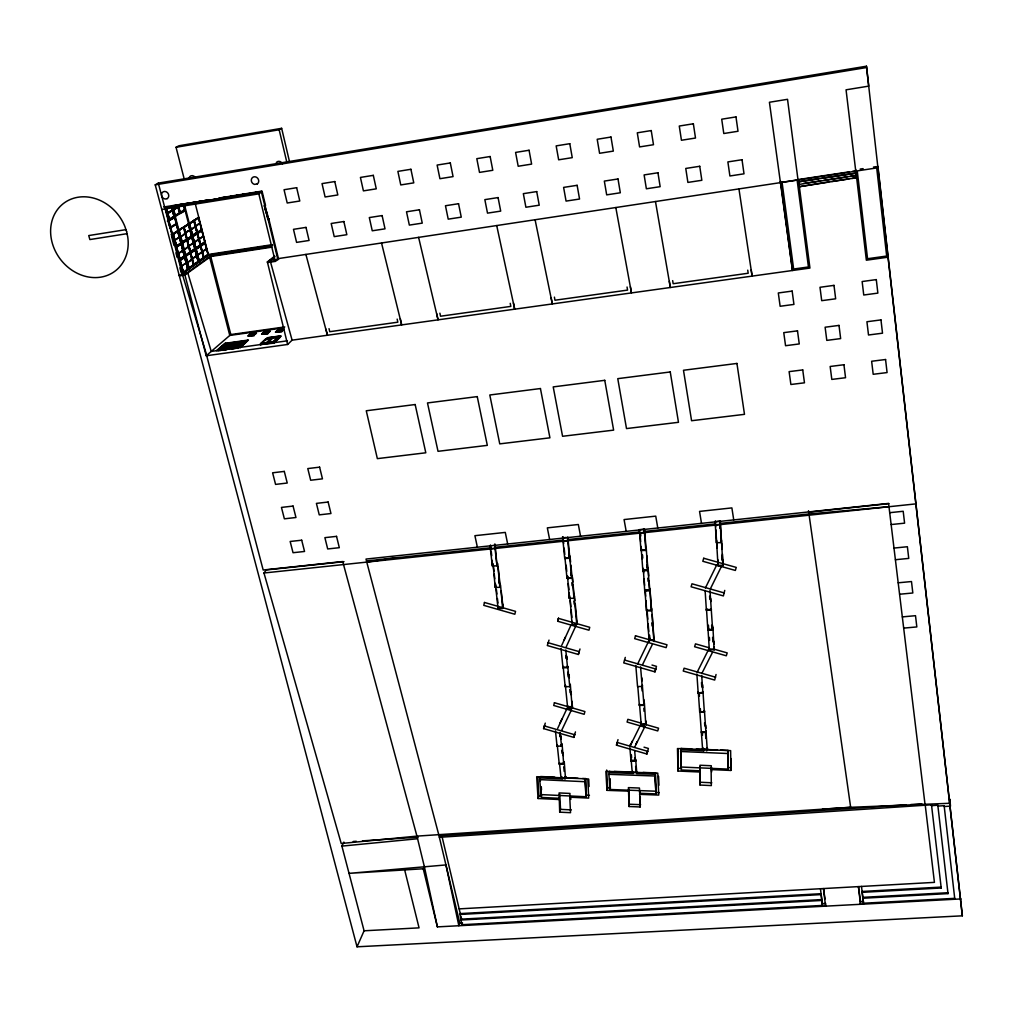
<?xml version="1.0" encoding="UTF-8"?>
<svg xmlns="http://www.w3.org/2000/svg" width="1013" height="1013" viewBox="0 0 1013 1013"><rect width="100%" height="100%" fill="white"/><g stroke="black" fill="none" stroke-linecap="round" stroke-linejoin="round"><path stroke-width="1.5" d="M862.177 892.339L862.19 891.453L941.166 887.097L941.216 887.996L862.177 892.339L863.545 903.229L954.753 898.341L954.816 899.253L944.141 805.677L937.861 806.095L937.81 805.234L931.542 805.652L931.491 804.803L439.376 837.308L440.022 835.725L906.091 804.841M863.532 904.128L861.506 886.438M860.506 901.595L860.48 904.292L858.442 886.616L860.506 901.595L863.557 901.431M962.35 915.828L866.47 66.2L158.307 183.112L155.23 184.847L357.032 946.8L962.35 915.828L877.929 166.385L877.942 167.158M849.438 171.817L798.092 179.592L798.839 184.48L856.327 175.439L850.122 176.376M822.531 906.318L820.454 888.73M821.15 894.593L821.188 893.707L460.282 913.587L459.978 914.46L461.89 924.717L822.569 905.419L821.15 894.593L459.978 914.46M711.113 769.576L711.278 765.739L699.945 765.246L700.059 785.05L711.341 785.582L711.113 769.576L730.829 770.45L731.133 758.56M691.752 748.886L681.116 748.442L681.192 767.031L727.954 769.108L728.018 750.43L720.509 750.114M699.78 710.746L702.629 749.671L707.251 749.683L707.454 748.531L706.542 749.303L703.529 748.911M700.059 785.05L700.274 766.79M700.046 770.804L681.255 769.969L680.837 749.823L703.668 750.798L703.908 749.405L696.311 749.088M705.276 731.766L702.174 731.766M702.629 749.671L702.781 747.835M701.477 731.386L701.275 732.526L705.922 732.526L706.112 731.386M715.583 677.216L684.104 668.2L683.243 671.037L714.697 680.052L716.064 674.493M703.782 711.05L703.655 711.797L700.54 711.797L700.325 708.669M698.299 691.841L699.692 712.177L704.364 712.164L704.567 711.05M713.431 649.067L710.252 649.092M798.497 181.846L855.998 173.16L821.809 178.326M707.96 628.744L709.328 649.814L714.102 649.764L714.292 648.7M724.295 592.947L691.98 583.792L691.094 586.78L723.383 595.923L724.751 590.402M696.881 674L698.198 693.259L702.908 693.234L703.111 692.132M699.692 712.177L699.894 711.05M712.949 627.642L714.102 649.764M706.479 608.864L707.872 630.149L712.671 630.099L712.671 626.009M709.328 649.814L709.531 648.738M712 629.402L708.809 629.44M722.813 561.164L722.991 560.189L722.991 564.152M698.198 693.259L698.413 692.158M715.887 529.862L718.014 565.735L722.915 565.647L722.459 553.984M711.417 609.168L711.227 610.193L706.39 610.257L705.111 590.516M707.872 630.149L708.872 629.098M699.831 772.02L678.014 771.032L678.115 748.696M718.014 565.735L718.204 564.748M710.62 609.18L710.48 609.864L707.264 609.902L707.403 609.218M721.433 541.221L721.623 540.258M718.812 521.189L715.115 521.581L716.419 542.715L721.357 542.601L721.547 541.638L720.724 541.664M717.9 561.265L718.103 560.278M706.39 610.257L706.593 609.231M716.508 541.322L716.698 540.36M716.419 542.715L716.622 541.752M639.71 793.483L639.456 788.038L628.402 787.62L629.111 806.525L640.127 806.956L639.76 793.28L656.006 793.901L655.487 772.881L643.065 772.438M656.006 793.901L654.816 775.996L655.487 772.881M780.187 182.669L780.529 181.137L792.483 270.496L769.424 102.262L787.532 99.312L798.016 179.972M640.292 797.092L640.127 806.956L639.836 800.979M618.006 739.629L616.474 745.163L646.914 754.014L648.383 748.455L644.027 747.189M646.914 754.014L647.573 751.14M636.848 772.21L636.519 773.615L655.183 774.287L655.842 791.216L610.155 789.482L608.876 774.325L609.687 771.235M629.111 806.525L628.921 789.089M639.494 703.972L641.166 724.042L645.762 724.042L646.028 722.927M646.345 723.826L646.079 724.953L646.117 721.117M629.858 747.695L631.023 761.143L635.556 761.168L635.835 760.016M625.287 657.399L623.729 662.895L654.98 671.872L656.462 666.351L651.992 665.06M634.986 760.396C627.503 759.497 635.695 762.776 634.936 759.737M635.683 759.75L636.772 772.463L632.251 772.438L632.53 771.273M641.166 724.042L641.432 722.927M654.98 671.872L655.639 669.175M644.382 702.857L645.762 724.042M637.81 686.662L639.368 705.39L643.989 705.377L643.875 699.59M631.023 761.143L631.302 759.991M639.368 705.39L639.646 704.276M629.719 746.049L629.997 744.91M646.674 609.509L649.105 640.127L653.828 640.077L654.094 639.026M635.797 665.427L637.544 686.51L642.191 686.497L642.47 685.408M654.436 640.469L654.17 641.52L652.182 614.549M653.955 638.684L654.221 637.633M557.77 621.058L558.505 618.259M649.105 640.127L649.13 636.025M649.498 637.684L649.46 641.571M549.021 640.102L547.299 645.534L578.347 654.461L579.233 651.828M628.301 791.115L606.977 790.355L607.635 787.81L606.698 770.032M651.701 608.433L653.828 640.077M644.838 589.541L646.547 610.902L651.308 610.839L651.574 609.826L650.143 591.516M574.713 734.59L573.839 737.401L543.588 728.6L545.273 723.117M650.688 610.168L647.522 610.219M578.347 654.461L579.993 648.991M646.547 610.902L646.091 600.734M649.903 588.464L651.308 610.839M643.648 572.978L643.28 568.356L644.711 590.934L649.498 590.858L649.776 589.857M573.839 737.401L575.46 731.893M648.978 589.87L645.598 590.579L645.788 589.921M644.711 590.934L644.99 589.933M582.665 778.465L585.767 778.604L586.109 796.75L541.157 794.597L539.676 779.605L540.701 776.528L554.782 777.186M648.079 568.268L649.498 590.858M641.039 546.425L642.862 570.724L647.674 570.636L647.953 569.648L646.864 555.795M647.155 569.661L646.965 570.319L643.141 569.737L642.862 570.724M585.375 780.01L586.109 796.75L584.881 781.707L585.767 778.604M616.474 745.163L617.259 742.466L647.712 751.317M645.332 549.477L645.142 550.122L641.292 549.565L641.001 550.528L645.851 550.426L646.129 549.464L644.521 529.014M646.256 548.084L647.674 570.636M569.749 797.193L569.977 793.445L559.087 792.926L559.695 812.16L570.534 812.692L569.749 797.193L588.68 798.105L587.806 778.921L536.687 776.718L538.042 798.51L559.011 799.523M641.14 549.147L641.432 548.185M559.695 812.16L560.531 809.362L559.733 794.369M564.925 778.402L561.974 778.389L564.925 778.402L564.937 777.06M559.442 762.726L561.012 777.807L565.444 777.832L565.798 776.68L564.823 777.44M565.14 779.073L565.571 777.68L578.005 778.25M562.608 777.541L562.177 778.934L540.246 777.921L540.41 780.947M564.241 761.611L565.444 777.832M557.226 744.707L559.265 764.144L563.709 764.157L564.076 763.017M559.265 764.144L559.619 762.992M560.911 745.745L561.151 744.986M562.063 743.593L563.709 764.157M555.453 730.854L557.049 746.112L561.531 746.125L561.898 744.998M565.368 685.282L567.571 707.023L572.117 707.023L572.472 705.922M557.049 746.112L557.416 744.986M567.571 707.023L567.926 705.934M538.042 798.51L538.954 795.749L537.84 776.971M570.294 684.18L572.117 707.023M563.139 666.351L565.191 686.675L569.762 686.649L570.129 685.573M565.191 686.675L565.558 685.598M567.153 666.655L566.913 667.364L563.975 667.035M561.025 648.523L562.962 667.744L567.559 667.719L567.926 666.655M543.588 728.6L544.551 725.815M562.962 667.744L563.329 666.681M573.675 624.464L576.777 624.426L577.144 623.4L575.219 603.52M461.89 924.717L462.51 922.982L459.788 923.134L458.851 925.743L445.948 864.925L349.042 873.358L423.231 868.774L424.27 866.28L416.938 836.118L342.711 561.544L263.177 570.015L205.778 352.182L182.251 273.801L158.307 183.112M574.118 596.885L574.485 595.885L574.928 600.468M567.824 579.069L567.533 576.017L569.243 598.328L573.94 598.252L574.308 597.252M569.787 595.948L571.965 622.957M569.243 598.328L569.167 592.757M564.887 557.061L566.976 578.372L571.699 578.296L572.066 577.309L570.889 565.14M572.244 575.941L573.94 598.252M566.976 578.372L568.141 577.372M569.635 556.973L570.002 556.01L570.598 562.101M562.57 536.675L564.71 558.429L569.458 558.34L569.825 557.378M568.964 556.669L569.217 556.023M564.71 558.429L565.089 557.467M357.032 946.8L364.085 930.795L341.9 846.108L343.888 842.094M495.319 583.374L498.029 608.509L502.638 608.446L503.081 607.445M503.094 604.33L502.98 608.18M502.017 608.129L502.309 607.458M498.029 608.509L498.485 607.509M564.114 639.912L565.431 637.05M561.772 645.256L570.952 625.186M566.09 647.142L575.954 625.654M500.523 584.982L502.638 608.446M493.04 563.608L495.205 587.401L499.84 587.325L500.295 586.337L498.041 566.571M495.433 586.033L495.889 585.058M495.205 587.401L495.674 586.413M559.974 723.168L561.886 719.091M557.694 728.36L567.255 707.948L571.484 709.796L561.62 730.449M497.687 563.519L499.84 587.325M489.988 545.564L492.343 565.938L497.003 565.849L495.091 544.133L494.635 545.07M492.343 565.938L492.28 560.366M637.608 664.059L648.675 641.166M642.571 664.604L652.372 644.407M705.377 587.971L716.622 565.165M632.289 741.085L629.985 746.29L640.723 724.561L644.964 726.422L634.872 746.784M710.493 588.578L721.775 565.786M635.822 744.276L637.164 741.567M697.172 672.201L708.707 649.282M702.199 672.746L712.405 652.537M416.938 836.118L341.216 843.5L263.962 573.003L266.343 569.914L343.989 561.645M271.585 246.539L210.577 255.884L184.759 274.396L206.209 355.766L287.616 344.471L292.099 340.165L809.944 268.065L798.459 179.757M266.178 338.975L279.157 337.063L280.398 335.911L280.588 336.671M273.966 342.685L281.082 336.012L267.483 337.911M273.839 343.002L278.968 338.19L278.676 337.025L272.37 337.911L266.938 343.154L272.028 337.962L266.938 343.154M280.158 337.342L274.067 343.065L273.548 341.837L278.676 337.025M277.727 337.354L273.219 341.571L268.28 342.267M281.627 331.124L283.602 329.415L277.752 330.238L275.865 331.973L281.829 331.517M281.893 331.251L283.995 329.288L277.537 330.2L275.409 332.163L281.981 331.618M267.293 343.103L272.826 338.051M271.079 338.291L266.52 342.508L261.595 343.192M276.093 331.897L277.866 330.263M260.797 344.813L260.506 343.648L265.735 338.836L272.028 337.962M280.398 335.911L267.483 337.709L260.214 344.597L272.535 343.28M267.799 333.062L269.813 331.352L263.988 332.175M268.052 333.188L270.205 331.226L263.773 332.137L261.595 334.1L268.154 333.568M264.089 332.201L262.063 333.91L268.002 333.467L265.077 333.872M225.494 343.255L217.301 350.371L239.891 347.231L247.83 340.127M254.022 334.999L256.086 333.29L250.274 334.113M250.376 334.138L248.312 335.847L254.136 335.037L256.466 333.163L250.059 334.075L247.843 336.037L254.377 335.506L251.313 335.81M228.432 348.827L236.295 342.128M228.533 349.206L229.951 347.484M216.44 350.701L224.911 343.344L248.426 340.051L240.334 347.763M206.209 355.766L230.812 334.556L284.78 326.933M274.865 256.732L267.521 262.57L275.27 261.392L278.588 259.227L268.926 219.403L267.901 219.568M287.616 344.471L267.369 261.911L274.713 256.086M268.141 219.53L269.179 218.783M287.439 340.811L211.248 351.422L187.81 272.953L181.504 273.915L208.488 255.099L195.154 203.309M189.152 267.761L193.166 264.862M199.333 260.518L203.309 257.695M187.912 269.053L183.29 272.231L180.124 260.151L184.657 257.061L187.886 269.053L184.657 257.061M185.886 256.213L190.267 253.187L193.382 265.102L189.114 268.179L186.101 256.454M198.206 261.721L193.724 264.798L190.33 252.781M208.121 254.656L203.765 257.644L200.751 245.893L205.019 242.993L208.121 254.656L205.006 243.335M188.329 269.471L183.226 273.004L172.906 233.914M186.582 239.473L182.175 242.424L186.683 239.461L183.53 227.406L179.01 230.293L188.621 223.848L178.693 230.179L188.874 268.977L198.586 262.152M196.611 255.643L192.356 258.581M197.763 254.795L201.676 252.009M192.318 258.999L196.497 256.074M190.634 252.883L195.028 249.894L198.193 261.721M200.637 245.754L195.75 249.008L200.397 246.184L203.512 257.935L199.118 260.961L196.129 249.464L200.27 246.615M204.677 241.879L200.637 244.614L199.32 239.195M184.518 256.175L179.871 259.277L176.693 247.134L181.251 244.12L184.505 256.175L181.175 244.133M182.505 243.285L186.911 240.334L190.039 252.313L185.746 255.327L182.631 243.551C188.291 234.547 191.229 248.919 184.163 249.059M204.892 242.12L200.511 245.045L197.548 233.218L201.777 230.394L204.892 242.12L201.954 230.698L197.763 233.459M178.415 253.364L182.884 250.325L184.214 255.934L180.01 258.834L178.554 253.275M194.42 242.474L198.561 239.65M199.118 239.296L203.208 236.523M161.751 209.476L258.822 193.863L261.468 192.052M187.278 240.043L191.71 237.118L194.889 249.021L190.571 251.996L186.974 239.929M182.391 241.968L186.468 239.207M196.763 232.382L192.723 235.079M191.482 236.257L187.038 239.169L191.584 236.232L188.291 224.291L183.986 227.115L187.24 239.144M198.51 217.706L201.638 229.495L197.408 232.319L194.255 220.454M176.617 246.222L181.124 243.221L177.832 231.103L181.112 243.221L176.617 246.222L173.312 234.016L177.832 231.103M196.991 232.635L192.508 235.523L196.889 232.648L193.736 220.771L189.507 223.556L192.609 235.51L189.494 223.898L193.774 221.176M195.876 226.152L199.789 223.544M179.478 237.346L174.894 240.322L176.655 245.792L180.884 242.968L179.352 237.435M171.159 234.775L172.349 234.003M172.4 234.155L178.237 230.382L177.516 230.495M171.919 234.661L178.478 230.622L174.894 216.997L171.741 218.643M189.507 223.556L198.751 217.288L189.304 223.417M220.467 198.13L218.935 198.586M175.73 223.696L176.452 223.582L169.728 227.507L169.905 228.191L176.629 224.253L175.907 224.367M206.703 200.827L212.717 200.346M166.195 207.437L169.488 220.176L167.335 221.075L174.894 216.997M168.095 221.315L174.844 217.44L174.122 217.554M175.388 215.376L179.529 212.768M171.59 207.298L174.109 216.567L169.551 219.403L166.601 208.577M177.718 205.639L179.744 213.021L175.35 215.794L172.919 206.639M168.285 220.923L174.515 217.035M172.792 207.817L175.097 216.592L185.113 210.438L183.416 204.702M178.668 206.829L180.327 212.299L184.417 209.729M172.362 210.286C160.447 215.921 176.173 211.945 171.412 207.564M173.616 209.526L178.199 206.753L173.742 209.438M178.579 206.487C177.11 217.352 187.912 211.869 183.328 205.576M184.277 179.225L176.034 147.29L279.17 129.765L281.652 128.322L289.541 161.801M176.034 147.29L178.896 145.796L281.652 128.322M184.404 204.537L199.244 261.683L198.561 262.177L183.606 204.664M172.641 206.462L189.038 268.964L188.291 269.496L171.83 206.804M155.23 184.847L866.444 67.554M163.612 206.994L207.386 200.245L204.487 200.498M179.162 204.715L182.53 204.044M185.278 203.727L194.838 202.271M198.485 201.46L201.663 201.043M222.683 197.56L227.001 196.978M229.85 196.509L232.711 196.053M236.054 195.395L239.093 194.901M242.12 194.42L245.159 193.926M254.921 192.47L257.809 192.001M173.666 205.69L176.87 205.17M179.795 204.702L182.91 204.208M185.886 203.714L196.661 201.98M199.042 201.587L202.79 200.979M204.601 200.688L212.375 199.65M223.265 197.687L227.482 197.003M230.28 196.547L233.091 196.104M236.105 195.61L239.157 195.116M242.183 194.635L252.617 192.951M255.441 192.495L258.277 192.027M206.158 200.65L219.264 198.535M164.79 207.652L261.481 192.09M217.795 199.523L213.376 200.232L213.173 199.46L219.074 198.497L219.277 199.282M206.69 201.384L212.578 200.435M213.237 200.321L217.656 199.612M178.073 207.184L173.919 209.767M174.109 216.567L171.374 206.855M264.393 205.981L265.267 205.766M125.954 229.647L88.739 235.56L89.866 239.562L127.056 233.674M198.383 218.124L194.458 220.707M176.021 223.911L176.693 223.822L169.817 227.849M188.367 224.633L184.176 227.431M266.786 212.072L266.001 212.629L266.951 212.477L268.648 219.454M266.292 212.945L267.166 212.73M199.954 223.86C193.42 223.126 195.775 237.498 201.346 229.267M195.104 226.633L191.14 229.28M195.268 226.963L191.305 229.609M177.807 230.711L178.478 230.622M179.314 230.546C184.759 221.986 187.949 236.206 180.77 236.105M177.819 231.458L173.54 234.282M177.718 231.534L179.263 237.093M189.684 230.204L185.607 232.965M189.849 230.521C183.125 229.786 185.556 244.45 191.28 236.004M171.691 234.269L173.312 234.016M201.625 229.508L198.497 218.048M267.951 219.125L268.686 219.011M171.539 234.358L172.261 234.244M268.559 219.099L267.825 219.213L266.216 212.591M171.628 234.699L172.349 234.585L168.728 220.859M201.815 229.976L192.635 236.232M185.024 233.699L180.934 236.422M196.991 233.914L192.812 236.7L195.826 248.261L200.257 245.298L197.029 233.497L192.749 236.358L195.914 248.236M179.174 237.105L175.008 239.878M191.774 236.725L182.302 243.145M191.698 237.473L187.582 240.284M203.246 236.105L199.156 238.878M198.396 239.334L194.458 242.056M181.314 243.702L176.566 246.982M193.014 243.006L189.013 245.766M193.179 243.335L188.975 246.197M205.069 242.588L195.952 248.97M176.908 247.387C182.568 238.283 185.772 252.718 178.453 252.933M204.905 243.411L201.03 246.134M189.102 246.108L190.609 251.579L194.597 248.78M188.393 246.59L184.341 249.388M199.954 245.07L196.041 247.818M195.091 249.489L185.696 256.086M194.914 250.325L190.925 253.123M206.285 248.767L202.423 251.515M206.449 249.084L202.397 251.933M189.824 252.072L185.784 254.896M202.511 251.844L203.904 257.226L207.83 254.428M201.84 252.326L197.928 255.111M184.708 256.656L179.997 260.012M186.075 256.53C191.406 247.147 194.635 262.101 187.468 261.962M208.323 254.478L272.421 244.639M272.573 245.26L208.298 255.124L199.244 261.683M180.39 260.455L184.847 257.378L186.063 263M192.445 258.91L193.952 264.355L197.902 261.493M191.748 259.404L187.722 262.278M271.737 247.172L210.742 256.504L184.923 275.029L179.339 275.878M185.974 263.013L181.884 265.925M181.973 266.267C184.214 283.931 193.483 254.263 181.846 266.356M860.151 169.07L863.114 168.627M873.485 167.056L876.448 166.601M852.553 171.336L855.668 170.868M274.574 259.163L269.939 259.872L292.099 340.165M179.174 275.232L184.759 274.396M267.369 261.911L275.118 260.746L277.663 258.695L855.656 171.248L855.706 169.741L866.356 260.202L888.186 257.163M800.055 181.606L818.707 178.794M803.562 183.391L820.631 180.821M823.734 180.352L847.007 176.844M828.761 181.909L799.257 186.721L856.643 177.706L851.996 178.415M831.863 181.441L848.907 178.883M396.476 557.77L366.757 562.101L366.022 559.062L888.578 503.423L925.008 804.284M283.83 327.807L229.774 335.442L209.501 256.656M223.645 344.863L229.141 344.293M229.381 344.065L234.687 343.318M240.575 342.495L246.096 341.913M227.798 345.446L233.167 344.889M233.408 344.661L238.726 343.914M244.5 343.103L239.081 344.065M220.454 347.636L243.133 344.572M218.846 349.029L241.398 345.889M260.506 343.648L266.837 342.761M267.191 342.723L273.548 341.837M227.191 349.396L222.784 349.612L231.002 342.875M231.508 348.801L234.484 348.383L242.17 341.305M237.232 348.003L239.891 347.231M218.023 350.865L220.999 350.46M223.974 350.042L226.95 349.624M231.407 349.004L235.864 348.383M562.684 537.827L566.229 537.447M642.964 529.267L639.342 529.66L641.001 550.528M888.895 503.638L809.108 512.135L808.956 513.958L720.446 523.366L720.243 524.303L715.317 524.835L715.52 523.886L644.711 531.407L644.433 532.357L639.596 532.863M639.887 531.914L568.103 539.549L567.723 540.486L562.987 540.993L563.38 540.043L495.458 547.261L494.99 548.21L490.355 548.691L490.824 547.754L367.567 560.847L366.757 562.101L438.743 834.674L459.788 923.134M263.962 573.003L916.056 503.854M889.693 512.692L903.191 511.274L904.596 523.164L891.136 524.557M893.998 548.071L907.382 546.729L908.75 558.404L895.416 559.72M341.9 846.108L417.571 838.751M898.214 582.804L911.485 581.538L912.827 592.985L899.607 594.238M888.971 506.728L808.956 513.958L808.501 510.704M902.355 616.892L915.511 615.689L916.828 626.933L903.723 628.111M416.925 836.118L850.654 807.31L950.181 803.258M822.404 809.184L850.654 807.31L809.159 515.402M353.182 841.486L356.285 841.284M362.477 840.866L418.242 837.169M910.814 804.537L921.83 803.803M459.168 908.876L934.429 882.374L925.249 805.221M461.092 919.158L821.885 899.569M862.861 897.341L947.953 892.719L948.016 893.618L862.861 898.24M460.776 920.019L821.847 900.456M822.657 903.621L825.671 903.469L825.557 906.154L823.48 888.566L825.013 898.987M364.085 930.795L419.053 927.857L404.668 869.926M423.231 868.774L437.388 926.882L960.982 898.924M642.001 549.869L645.23 549.806M568.913 557.707L565.621 558.1L568.787 558.036L568.736 554.288M496.687 564.899L497.472 564.887M718.888 565.393L722.168 565.33M643.85 570.053L647.054 569.99M567.888 578.03L571.028 577.98M645.699 590.25L648.89 590.199M707.327 609.56L710.556 609.522M649.371 639.076L650.156 639.064M649.979 639.773L653.132 639.735M568.445 706.656L571.471 706.656M568.014 708.34L572.548 708.328L572.282 705.618M644.547 724.953L641.482 724.953L641.254 722.244M702.832 748.518L703.592 748.531L703.668 750.798M614.22 771.4L632.327 772.045M609.32 772.628L633.492 773.501M608.876 774.325L654.816 775.996M607.635 787.81L610.56 787.924M656.285 792.533L659.248 792.647M639.507 794.344L658.741 795.078L657.766 773.134L605.863 771.349L606.977 790.355M629.643 804.246L640.634 804.677M717.508 749.987L706.998 749.531L706.757 750.924L706.707 747.607M680.508 751.494L727.562 753.507M731.221 767.689L728.182 767.55L727.954 769.108L728.018 750.43M678.558 768.285L681.546 768.424M700.54 782.264L711.784 782.783M539.676 779.605L584.881 781.707M586.552 795.192L589.452 795.332M538.954 795.749L541.828 795.889M559.379 798.307L541.322 797.434L540.739 787.012M560.531 809.362L571.357 809.894M709.075 647.738L695.488 643.863L694.614 646.737L726.296 655.791L727.195 652.904L713.608 649.029M624.54 660.058L655.816 669.036M548.046 642.698L579.107 651.625M641.026 723.13L627.87 719.319L627.085 722.054L657.728 730.93L658.551 728.195L643.939 723.978M544.31 725.903L574.586 734.704M305.901 254.428L327.414 335.24L325.971 329.136M173.109 233.889L183.416 272.966M166.183 208.425L169.298 220.201M168.968 221.1L170.602 227.292M170.779 227.976L182.669 273.079M165.195 207.665L168.538 220.328M167.993 220.973L169.399 226.266M171.552 236.282L173.945 245.311M175.933 252.845L177.123 257.353M179.909 267.888L181.099 272.408M178.339 206.221L180.238 213.477L177.908 205.601M179.225 230.559L182.365 242.386M171.628 206.829L175.186 219.796M176.617 225.253L188.089 269.521M224.797 348.307L230.192 347.75M223.696 345.053L229.267 344.179M224.506 348.345L219.036 349.105M222.24 346.319L227.849 345.636M222.1 346.433L227.558 345.674M196.066 249.135L199.219 260.949M188.431 223.886L198.383 262.19M229.432 344.255L234.725 343.508M227.988 345.522L233.294 344.775M225.279 343.673L247.628 340.545M239.207 343.951L244.551 343.293M238.777 344.103L233.459 344.851M236.586 342.09L228.824 349.168L230.382 347.32L235.991 347.041M235.155 343.356L240.625 342.685M236.118 346.927L241.575 345.965M235.029 343.47L240.334 342.723M210.577 255.884L230.812 334.556M234.18 348.421L241.879 341.356M246.222 341.799L240.765 342.571M219.34 198.852L219.137 198.029L262.05 191.102L265.533 205.436L264.304 205.626L265.609 211.021M267.483 337.709L267.673 338.481M265.735 338.836L266.026 340.001M279.157 337.063L279.347 337.836M381.534 242.981L401.667 324.907L400.325 318.829M258.822 193.838L275.27 261.392M265.051 205.512L268.356 219.492M261.265 191.229L277.815 259.353M264.52 205.892L265.748 210.919M279.17 129.765L286.742 161.852M442.149 837.131L460.282 913.587M460.928 916.271L461.561 918.956M418.61 237.371L438.047 319.842L436.755 313.726M329.022 328.643L329.744 331.694L397.843 322.185L397.159 319.095M424.27 866.28L437.388 926.882M496.712 225.557L514.68 309.168L513.477 302.976M477.376 547.21L474.907 535.687L505.284 532.407L507.678 543.981M439.895 313.169L440.541 316.221L510.831 306.395L510.223 303.318M535.092 219.758L552.313 303.925L551.173 297.797M549.628 539.511L547.337 527.862L578.334 524.506L580.55 536.219M554.402 297.126L554.972 300.228L627.566 290.098L627.047 287.008M615.815 207.538L631.454 292.909L630.403 286.704M626.186 531.356L624.071 519.568L655.74 516.136L657.779 528.001M655.474 201.536L670.327 287.502L669.34 281.361M701.49 523.341L699.552 511.4L731.88 507.906L733.741 519.91M672.67 280.614L673.164 283.716L748.176 273.244L747.733 270.154M738.946 188.912L752.102 276.118L751.215 269.889M931.491 804.803L941.216 887.996M856.314 175.819L846.058 89.815L868.723 86.13L866.47 66.2M937.81 805.234L948.016 893.618M501.194 590.972L502.904 605.951M498.827 580.272L499.181 583.311M494.547 544.336L497.003 565.849M496.408 589.553L496.927 594.036M497.446 598.531L497.965 603.026M493.217 565.14L493.913 571.218M494.268 574.257L494.787 578.816M490.507 545.032L490.862 548.096M491.216 551.161L491.748 555.77M950.181 801.929L949.852 799.08L950.498 806.12L944.205 806.525L944.141 805.677M561.987 777.047L562.088 778.009M561.873 777.427L561.974 778.389M562.987 752.558L563.304 755.546M560.949 735.843L561.265 738.895M563.735 766.892L564.203 771.412M560.113 732.386L561.531 746.125M561.696 750.316L562.012 753.305M560.961 744.72L561.025 745.365M559.645 733.539L559.961 736.59M571.079 691.942L571.383 695.045M572.003 701.262L572.307 704.364M569.04 674.633L569.344 677.76M566.887 656.297L567.191 659.26M567.736 666.326L569.762 686.649M565.786 649.953L567.559 667.719M569.762 689.562L570.078 692.664M566.963 666.326L567.039 667.01M567.711 672.227L568.192 676.912M565.735 655.525L566.026 658.488M570.243 600.532L570.838 606.648M571.129 609.699L571.876 617.348M568.28 583.627L568.875 589.718M572.117 621.311L572.396 624.16M566.166 565.229L566.761 571.307M563.063 536.877L563.722 543.5M564.178 548.16L564.785 554.364M576.777 621.26L577.055 624.097M572.396 577.461L572.839 582.032M573.13 585.071L576.777 624.426M567.875 537.181L571.699 578.296M573.902 601.152L574.194 604.204M567.419 537.321L569.458 558.34M570.838 572.763L571.129 575.802M571.801 582.703L572.104 585.742M635.632 766.423L636.113 772.071M634.644 757.787L634.898 760.776M631.365 754.85L631.618 757.8M631.15 759.725L632.251 772.438M634.657 750.696L635.556 761.168M641.849 677.874L642.103 680.888M642.318 685.079L643.989 705.377M640.583 666.909L642.191 686.497M643.812 708.226L644.065 711.316M641.9 687.84L642.153 690.967M643.711 529.039L643.964 532.18M649.612 635.176L649.865 638.241M647.066 610.029L647.801 619.196M648.155 623.78L648.763 631.428M642.533 554.972L642.774 558.049M645.243 590.072L645.724 596.163M640.533 532.889L640.786 536.029M644.129 579.145L644.623 585.311M642.039 555.884L642.293 558.961M640.039 533.838L640.672 541.702M648.206 569.812L648.687 575.979M649.054 580.601L649.65 588.312M651.802 622.894L652.043 625.958M644.179 529.141L645.851 550.426M646.788 565.039L647.028 568.128M647.826 578.195L648.067 581.285M705.694 725.169L705.909 728.284M705.998 731.095L707.251 749.683M704.453 710.746L705.922 732.526M702.617 684.737L702.807 687.7M702.997 691.816L704.364 712.164M701.705 675.456L702.908 693.234M705.504 733.817L705.82 738.464M704.579 722.813L704.795 725.928M701.49 682.509L701.794 686.953M702.3 732.26L702.515 735.362M699.249 693.031L699.464 696.159M639.583 790.609L639.76 793.28M713.81 641.178L714.013 644.192M714.089 646.788L714.266 649.637M710.746 598.531L710.936 601.57M709.961 590.44L712.671 630.099M712.595 637.38L712.886 641.9M711.645 625.198L711.835 628.237M709.606 596.188L709.796 599.227M709.404 637.418L709.606 640.419M708.442 625.224L708.631 628.275M721.813 543.31L722.18 549.413M720.294 520.834L722.915 565.647M720.053 521.062L721.357 542.601M721.737 555.529L722.003 560.1M719.736 525.316L719.914 528.292M716.887 543.411L717.166 547.982M717.926 560.176L718.09 564.241M715.33 520.961L715.697 526.899M541.309 786.949L541.486 789.925M610.092 778.82L610.32 783.378M570.674 796.395L570.826 799.396M565.596 776.275L565.634 776.933M609.623 778.756L610.155 789.482M588.718 779.124L589.047 786.493M658.589 776.338L658.944 785.24M681.116 748.442L681.243 754.584M678.014 771.032L677.469 748.544L730.639 750.633L730.829 770.45M707.416 748.025L707.429 748.696M711.569 767.297L711.633 771.944M189.064 178.06A3.786 3.343 55.8 0 1 195.42 177.68M276.321 162.523A3.824 3.444 57.1 0 1 282.45 163.916M702.262 692.512L699.059 692.879L702.262 692.512M484.467 602.469L483.771 605.356L514.832 614.245L515.541 611.371L484.467 602.469M643.394 704.643L640.229 705.01L643.394 704.643M558.454 618.373L557.707 621.248L588.958 630.2L589.743 627.326L558.454 618.373M554.428 702.731L553.706 705.466L584.159 714.292L584.906 711.557L554.428 702.731M635.493 635.771L634.67 638.646L666.136 647.636L666.985 644.774L635.493 635.771M703.718 558.252L702.807 561.278L735.337 570.446L736.261 567.419L703.718 558.252M563.215 763.397L560.126 763.764L563.215 763.397M173.881 216.313L169.513 218.998C163.802 213.287 175.046 205.322 173.881 216.313M257.302 183.885L254.58 184.391A3.976 3.558 56 0 1 251.313 180.111A3.976 3.558 56 0 1 254.807 176.781A3.976 3.558 56 0 1 258.67 180.479L258.682 181.479A3.976 3.558 56 0 1 257.302 183.885M167.094 198.662L165.309 199.017A3.951 3.457 54.9 0 1 161.675 193.673A3.951 3.457 54.9 0 1 167.335 192.533A3.951 3.457 54.9 0 1 167.094 198.662M296.657 187.696L284.045 189.735L287.211 203.005L299.797 201.005L296.657 187.696M334.784 181.555L322.033 183.606L325.097 196.978L337.823 194.952L334.784 181.555M373.316 175.35L360.425 177.427L363.414 190.875L376.266 188.836L373.316 175.35M410.911 169.285L397.881 171.387L400.768 184.936L413.773 182.859L410.911 169.285M450.304 162.941L437.122 165.068L439.921 178.706L453.064 176.604L450.304 162.941M490.14 156.521L476.806 158.674L479.504 172.4L492.799 170.285L490.14 156.521M529.065 150.253L515.592 152.419L518.187 166.246L531.622 164.106L529.065 150.253M569.787 143.694L556.162 145.885L558.657 159.801L572.244 157.648L569.787 143.694M610.978 137.046L597.201 139.275L599.582 153.292L613.334 151.102L610.978 137.046M651.232 130.563L637.291 132.817L639.583 146.923L653.486 144.72L651.232 130.563M693.361 123.776L679.267 126.043L681.445 140.263L695.5 138.034L693.361 123.776M735.982 116.913L721.712 119.205L723.789 133.526L738.008 131.259L735.982 116.913M194.065 220.34L203.904 258.366L194.065 220.315M183.796 226.975L193.863 265.52L183.796 226.975M306.002 227.393L293.479 229.331L296.581 242.386L309.079 240.474L306.002 227.393M343.85 221.518L331.188 223.48L334.214 236.624L346.851 234.687L343.85 221.518M382.116 215.579L369.314 217.567L372.252 230.787L385.016 228.837L382.116 215.579M419.445 209.78L406.504 211.793L409.341 225.101L422.256 223.126L419.445 209.78M458.547 203.714L445.467 205.74L448.215 219.15L461.257 217.149L458.547 203.714M498.079 197.573L484.847 199.637L487.506 213.135L500.701 211.109L498.079 197.573M536.713 191.584L523.341 193.66L525.899 207.247L539.233 205.196L536.713 191.584M577.131 185.316L563.608 187.405L566.064 201.093L579.55 199.029L577.131 185.316M618.006 178.972L604.33 181.086L606.686 194.863L620.323 192.774L618.006 178.972M657.944 172.767L644.116 174.92L646.37 188.785L660.159 186.671L657.944 172.767M699.742 166.284L685.763 168.449L687.89 182.416L701.844 180.289L699.742 166.284M742.023 159.725L727.878 161.915L729.904 175.983L744.011 173.818L742.023 159.725M797.117 179.985L782.061 182.264L793.635 269.027L808.437 266.963L797.117 179.985M876.701 167.943L857.251 170.893L867.559 258.72L886.679 256.048L876.701 167.943M792.153 291.086L778.301 292.972L780.137 306.268L793.939 304.419L792.153 291.086M833.99 285.375L819.986 287.287L821.708 300.671L835.662 298.797L833.99 285.375M876.296 279.601L862.139 281.538L863.747 295.011L877.866 293.112L876.296 279.601M797.497 330.846L783.758 332.644L785.556 345.712L799.257 343.939L797.497 330.846M839.005 325.401L825.114 327.224L826.798 340.381L840.651 338.595L839.005 325.401M880.968 319.905L866.925 321.741L868.508 334.999L882.513 333.188L880.968 319.905M415.165 404.529L366.263 410.772L377.355 458.636L425.802 452.786L415.165 404.529M477.25 396.602L427.486 402.946L438.021 451.317L487.316 445.365L477.25 396.602M540.436 388.536L489.798 394.994L499.751 443.871L549.92 437.819L540.436 388.536M604.761 380.318L553.212 386.903L562.57 436.286L613.625 430.132L604.761 380.318M670.251 371.961L617.765 378.659L626.503 428.575L678.469 422.307L670.251 371.961M736.932 363.439L683.484 370.264L691.575 420.724L744.492 414.342L736.932 363.439M802.739 369.922L789.114 371.632L790.887 384.497L804.474 382.813L802.739 369.922M843.93 364.743L830.154 366.478L831.812 379.419L845.551 377.722L843.93 364.743M885.565 359.514L871.636 361.261L873.193 374.291L887.084 372.569L885.565 359.514M284.298 471.4L272.611 472.805L275.574 484.404L287.236 483.024L284.298 471.4M319.602 467.158L307.787 468.576L310.674 480.238L322.463 478.845L319.602 467.158M293.061 506.069L281.449 507.412L284.374 518.821L295.961 517.504L293.061 506.069M328.136 502.03L316.411 503.385L319.247 514.857L330.96 513.528L328.136 502.03M301.697 540.208L290.161 541.474L293.036 552.718L304.546 551.465L301.697 540.208M336.544 536.358L324.894 537.65L327.693 548.957L339.317 547.691L336.544 536.358M126.625 231.648L124.865 226.431A42.533 36.455 52.7 0 0 60.172 206.424A42.533 36.455 52.7 0 0 78.647 273.941A42.533 36.455 52.7 0 0 127.739 236.941L126.625 231.648"/></g></svg>
